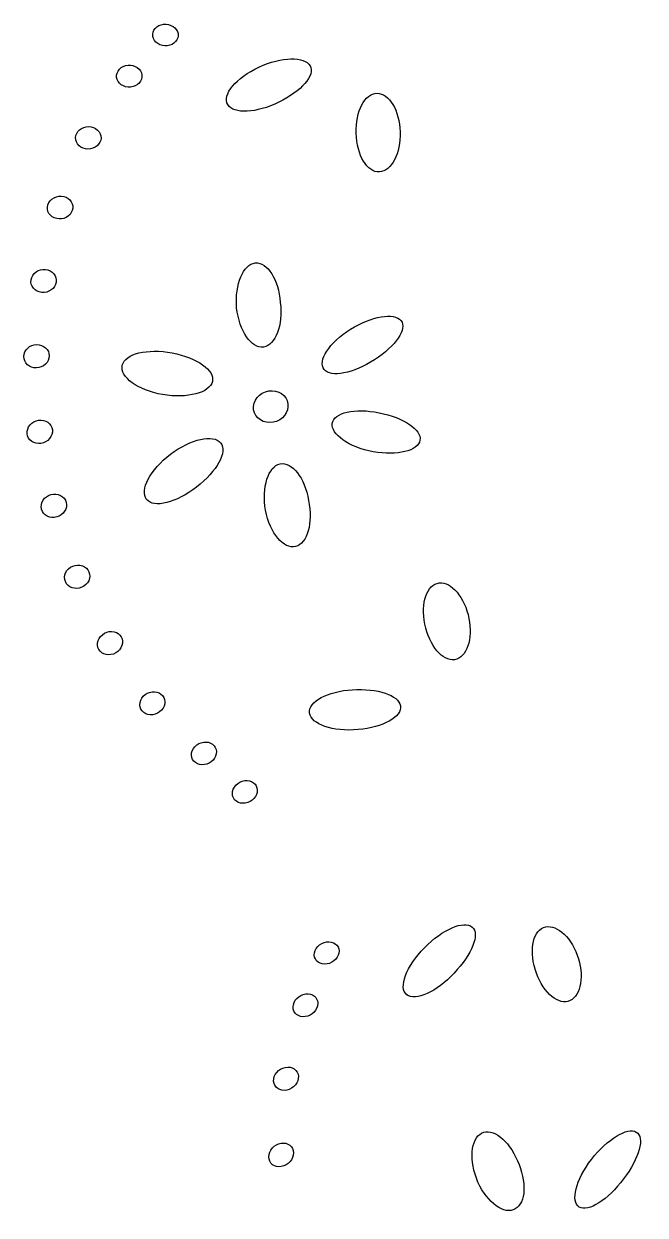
# Model space of a CAD drawing. Header units: centimetres. Extents: x -9.5 to 9.5, y -9.4 to 9.4.
# Drawn here: x -9.246 to -7.318, y -3.96 to -0.266 of the extents above; entities that cross this region are included whole.
import ezdxf

# ---------------------------------------------------------------- set-up
doc = ezdxf.new("R2010")
doc.units = ezdxf.units.CM
doc.header["$MEASUREMENT"] = 0
doc.layers.add('Camada 1', color=7, linetype='Continuous')

msp = doc.modelspace()

# ---------------------------------------------------------------- linework, layer by layer
at = {"layer": 'Camada 1'}
for points, knots in [([(-8.79311, -0.33192), (-8.7829, -0.3289), (-8.77552, -0.32327), (-8.77075, -0.31496), (-8.77075, -0.31496), (-8.76612, -0.30668), (-8.76567, -0.29826), (-8.76929, -0.28948), (-8.76929, -0.28948), (-8.77297, -0.28085), (-8.77964, -0.27448), (-8.78948, -0.27022), (-8.78948, -0.27022), (-8.79924, -0.26612), (-8.80927, -0.26551), (-8.81954, -0.2685), (-8.81954, -0.2685), (-8.82975, -0.27138), (-8.83724, -0.27699), (-8.84192, -0.28538), (-8.84192, -0.28538), (-8.8465, -0.29371), (-8.84705, -0.30231), (-8.84348, -0.31104), (-8.84348, -0.31104), (-8.83986, -0.31993), (-8.83311, -0.32641), (-8.82327, -0.33043), (-8.82327, -0.33043), (-8.81338, -0.33454), (-8.80327, -0.33504), (-8.79311, -0.33192)], [0, 0, 0, 0, 0.1111111, 0.1111111, 0.1111111, 0.1111111, 0.2222222, 0.2222222, 0.2222222, 0.2222222, 0.3333333, 0.3333333, 0.3333333, 0.3333333, 0.4444444, 0.4444444, 0.4444444, 0.4444444, 0.5555556, 0.5555556, 0.5555556, 0.5555556, 0.6666667, 0.6666667, 0.6666667, 0.6666667, 0.7777778, 0.7777778, 0.7777778, 0.7777778, 1, 1, 1, 1]), ([(-8.35761, -0.39545), (-8.37462, -0.366), (-8.44569, -0.36693), (-8.51655, -0.39974), (-8.51655, -0.39974), (-8.58682, -0.43247), (-8.63201, -0.48557), (-8.61304, -0.51616), (-8.61304, -0.51616), (-8.59465, -0.54685), (-8.52374, -0.54251), (-8.45437, -0.50875), (-8.45437, -0.50875), (-8.38504, -0.4748), (-8.34033, -0.42516), (-8.35761, -0.39545)], [0, 0, 0, 0, 0.2, 0.2, 0.2, 0.2, 0.4, 0.4, 0.4, 0.4, 0.6, 0.6, 0.6, 0.6, 1, 1, 1, 1]), ([(-8.95776, -0.43159), (-8.95662, -0.44098), (-8.95186, -0.44866), (-8.9435, -0.45453), (-8.9435, -0.45453), (-8.93509, -0.46043), (-8.92543, -0.46281), (-8.91461, -0.46167), (-8.91461, -0.46167), (-8.90381, -0.46061), (-8.8949, -0.4564), (-8.88802, -0.44913), (-8.88802, -0.44913), (-8.88114, -0.44167), (-8.87826, -0.43344), (-8.87932, -0.42413), (-8.87932, -0.42413), (-8.88035, -0.41487), (-8.88509, -0.40725), (-8.89358, -0.40127), (-8.89358, -0.40127), (-8.90194, -0.39548), (-8.9116, -0.39299), (-8.92237, -0.39389), (-8.92237, -0.39389), (-8.93317, -0.39487), (-8.94206, -0.39897), (-8.94896, -0.40638), (-8.94896, -0.40638), (-8.95591, -0.41376), (-8.95882, -0.42225), (-8.95776, -0.43159)], [0, 0, 0, 0, 0.1111111, 0.1111111, 0.1111111, 0.1111111, 0.2222222, 0.2222222, 0.2222222, 0.2222222, 0.3333333, 0.3333333, 0.3333333, 0.3333333, 0.4444444, 0.4444444, 0.4444444, 0.4444444, 0.5555556, 0.5555556, 0.5555556, 0.5555556, 0.6666667, 0.6666667, 0.6666667, 0.6666667, 0.7777778, 0.7777778, 0.7777778, 0.7777778, 1, 1, 1, 1]), ([(-8.14967, -0.48083), (-8.18827, -0.48086), (-8.21635, -0.5365), (-8.21444, -0.60487), (-8.21444, -0.60487), (-8.2123, -0.67321), (-8.18018, -0.7269), (-8.14258, -0.72475), (-8.14258, -0.72475), (-8.10498, -0.72266), (-8.07606, -0.66712), (-8.0781, -0.60077), (-8.0781, -0.60077), (-8.07995, -0.5343), (-8.11295, -0.48064), (-8.14967, -0.48083)], [0, 0, 0, 0, 0.2, 0.2, 0.2, 0.2, 0.4, 0.4, 0.4, 0.4, 0.6, 0.6, 0.6, 0.6, 1, 1, 1, 1]), ([(-9.08241, -0.63196), (-9.07857, -0.64093), (-9.07161, -0.64733), (-9.06159, -0.65112), (-9.06159, -0.65112), (-9.05172, -0.65488), (-9.04164, -0.65493), (-9.03156, -0.65149), (-9.03156, -0.65149), (-9.02145, -0.64784), (-9.01412, -0.64173), (-9.00978, -0.63297), (-9.00978, -0.63297), (-9.00539, -0.62419), (-9.00512, -0.61535), (-9.00901, -0.60641), (-9.00901, -0.60641), (-9.0129, -0.59757), (-9.01983, -0.59114), (-9.02975, -0.58731), (-9.02975, -0.58731), (-9.03975, -0.58345), (-9.04978, -0.58308), (-9.05989, -0.58662), (-9.05989, -0.58662), (-9.07, -0.59003), (-9.07725, -0.59628), (-9.08174, -0.60517), (-9.08174, -0.60517), (-9.08616, -0.61407), (-9.0864, -0.62299), (-9.08241, -0.63196)], [0, 0, 0, 0, 0.1111111, 0.1111111, 0.1111111, 0.1111111, 0.2222222, 0.2222222, 0.2222222, 0.2222222, 0.3333333, 0.3333333, 0.3333333, 0.3333333, 0.4444444, 0.4444444, 0.4444444, 0.4444444, 0.5555556, 0.5555556, 0.5555556, 0.5555556, 0.6666667, 0.6666667, 0.6666667, 0.6666667, 0.7777778, 0.7777778, 0.7777778, 0.7777778, 1, 1, 1, 1]), ([(-9.16773, -0.85368), (-9.16262, -0.86209), (-9.15424, -0.86744), (-9.14379, -0.86977), (-9.14379, -0.86977), (-9.13331, -0.87202), (-9.12339, -0.87075), (-9.11402, -0.86575), (-9.11402, -0.86575), (-9.10471, -0.86064), (-9.09867, -0.85347), (-9.09542, -0.84408), (-9.09542, -0.84408), (-9.0923, -0.83461), (-9.09344, -0.8258), (-9.09854, -0.81741), (-9.09854, -0.81741), (-9.10378, -0.809), (-9.11153, -0.80357), (-9.1219, -0.80114), (-9.1219, -0.80114), (-9.13238, -0.79876), (-9.1423, -0.8), (-9.1519, -0.80492), (-9.1519, -0.80492), (-9.16145, -0.80989), (-9.1678, -0.81709), (-9.17082, -0.82664), (-9.17082, -0.82664), (-9.17395, -0.83624), (-9.17292, -0.84532), (-9.16773, -0.85368)], [0, 0, 0, 0, 0.1111111, 0.1111111, 0.1111111, 0.1111111, 0.2222222, 0.2222222, 0.2222222, 0.2222222, 0.3333333, 0.3333333, 0.3333333, 0.3333333, 0.4444444, 0.4444444, 0.4444444, 0.4444444, 0.5555556, 0.5555556, 0.5555556, 0.5555556, 0.6666667, 0.6666667, 0.6666667, 0.6666667, 0.7777778, 0.7777778, 0.7777778, 0.7777778, 1, 1, 1, 1]), ([(-9.21594, -1.08559), (-9.20948, -1.09326), (-9.20089, -1.0976), (-9.19014, -1.09863), (-9.19014, -1.09863), (-9.17945, -1.09969), (-9.16969, -1.09707), (-9.16106, -1.0909), (-9.16106, -1.0909), (-9.15225, -1.08468), (-9.14714, -1.07669), (-9.14561, -1.06693), (-9.14561, -1.06693), (-9.144, -1.05719), (-9.14635, -1.04846), (-9.15283, -1.04079), (-9.15283, -1.04079), (-9.15929, -1.03314), (-9.16786, -1.02867), (-9.17863, -1.02751), (-9.17863, -1.02751), (-9.18937, -1.02635), (-9.19914, -1.02889), (-9.20781, -1.03492), (-9.20781, -1.03492), (-9.21659, -1.04111), (-9.2217, -1.04921), (-9.22324, -1.05902), (-9.22324, -1.05902), (-9.22483, -1.06902), (-9.2224, -1.07789), (-9.21594, -1.08559)], [0, 0, 0, 0, 0.1111111, 0.1111111, 0.1111111, 0.1111111, 0.2222222, 0.2222222, 0.2222222, 0.2222222, 0.3333333, 0.3333333, 0.3333333, 0.3333333, 0.4444444, 0.4444444, 0.4444444, 0.4444444, 0.5555556, 0.5555556, 0.5555556, 0.5555556, 0.6666667, 0.6666667, 0.6666667, 0.6666667, 0.7777778, 0.7777778, 0.7777778, 0.7777778, 1, 1, 1, 1]), ([(-8.58557, -1.14604), (-8.57697, -1.21883), (-8.5394, -1.27338), (-8.50215, -1.26785), (-8.50215, -1.26785), (-8.46476, -1.26235), (-8.44159, -1.20057), (-8.44997, -1.12976), (-8.44997, -1.12976), (-8.45531, -1.05864), (-8.49013, -1.00384), (-8.5276, -1.00726), (-8.5276, -1.00726), (-8.56514, -1.01087), (-8.59107, -1.07289), (-8.58557, -1.14604)], [0, 0, 0, 0, 0.2, 0.2, 0.2, 0.2, 0.4, 0.4, 0.4, 0.4, 0.6, 0.6, 0.6, 0.6, 1, 1, 1, 1]), ([(-8.23243, -1.2128), (-8.29834, -1.25405), (-8.33474, -1.31078), (-8.314, -1.33737), (-8.314, -1.33737), (-8.29315, -1.36404), (-8.22312, -1.34965), (-8.15739, -1.30721), (-8.15739, -1.30721), (-8.09156, -1.26472), (-8.05471, -1.21135), (-8.07555, -1.18585), (-8.07555, -1.18585), (-8.09617, -1.16033), (-8.16647, -1.1715), (-8.23243, -1.2128)], [0, 0, 0, 0, 0.2, 0.2, 0.2, 0.2, 0.4, 0.4, 0.4, 0.4, 0.6, 0.6, 0.6, 0.6, 1, 1, 1, 1]), ([(-9.23443, -1.32263), (-9.22684, -1.32946), (-9.2176, -1.33274), (-9.20673, -1.33245), (-9.20673, -1.33245), (-9.19588, -1.33213), (-9.18657, -1.32835), (-9.17887, -1.32118), (-9.17887, -1.32118), (-9.17112, -1.31401), (-9.16723, -1.30541), (-9.1671, -1.29559), (-9.1671, -1.29559), (-9.16689, -1.28567), (-9.17057, -1.27731), (-9.17819, -1.27048), (-9.17819, -1.27048), (-9.18584, -1.2636), (-9.19502, -1.26029), (-9.20587, -1.26045), (-9.20587, -1.26045), (-9.21672, -1.26058), (-9.226, -1.26431), (-9.23381, -1.27154), (-9.23381, -1.27154), (-9.24162, -1.27858), (-9.2455, -1.28726), (-9.24558, -1.29731), (-9.24558, -1.29731), (-9.24579, -1.30733), (-9.24195, -1.3158), (-9.23443, -1.32263)], [0, 0, 0, 0, 0.1111111, 0.1111111, 0.1111111, 0.1111111, 0.2222222, 0.2222222, 0.2222222, 0.2222222, 0.3333333, 0.3333333, 0.3333333, 0.3333333, 0.4444444, 0.4444444, 0.4444444, 0.4444444, 0.5555556, 0.5555556, 0.5555556, 0.5555556, 0.6666667, 0.6666667, 0.6666667, 0.6666667, 0.7777778, 0.7777778, 0.7777778, 0.7777778, 1, 1, 1, 1]), ([(-8.94019, -1.32461), (-8.94842, -1.36099), (-8.89227, -1.40232), (-8.81517, -1.41549), (-8.81517, -1.41549), (-8.73807, -1.42864), (-8.66896, -1.40962), (-8.66065, -1.37474), (-8.66065, -1.37474), (-8.65237, -1.33976), (-8.70812, -1.30097), (-8.7854, -1.28632), (-8.7854, -1.28632), (-8.86262, -1.27159), (-8.93204, -1.28804), (-8.94019, -1.32461)], [0, 0, 0, 0, 0.2, 0.2, 0.2, 0.2, 0.4, 0.4, 0.4, 0.4, 0.6, 0.6, 0.6, 0.6, 1, 1, 1, 1]), ([(-8.53289, -1.4623), (-8.52892, -1.48926), (-8.50117, -1.50675), (-8.47193, -1.50135), (-8.47193, -1.50135), (-8.44246, -1.49587), (-8.42269, -1.4701), (-8.42663, -1.4437), (-8.42663, -1.4437), (-8.42981, -1.41706), (-8.45621, -1.39933), (-8.48566, -1.40422), (-8.48566, -1.40422), (-8.51503, -1.40907), (-8.53625, -1.43505), (-8.53289, -1.4623)], [0, 0, 0, 0, 0.2, 0.2, 0.2, 0.2, 0.4, 0.4, 0.4, 0.4, 0.6, 0.6, 0.6, 0.6, 1, 1, 1, 1]), ([(-8.1752, -1.58991), (-8.10106, -1.607), (-8.03092, -1.59393), (-8.01828, -1.56274), (-8.01828, -1.56274), (-8.00561, -1.53141), (-8.05532, -1.49302), (-8.12972, -1.47479), (-8.12972, -1.47479), (-8.20415, -1.45659), (-8.27469, -1.46643), (-8.28709, -1.49873), (-8.28709, -1.49873), (-8.29966, -1.53106), (-8.24931, -1.57276), (-8.1752, -1.58991)], [0, 0, 0, 0, 0.2, 0.2, 0.2, 0.2, 0.4, 0.4, 0.4, 0.4, 0.6, 0.6, 0.6, 0.6, 1, 1, 1, 1]), ([(-9.22136, -1.56043), (-9.21303, -1.56628), (-9.20342, -1.56842), (-9.19273, -1.5667), (-9.19273, -1.5667), (-9.18193, -1.56503), (-9.1731, -1.56009), (-9.16622, -1.55202), (-9.16622, -1.55202), (-9.15934, -1.54384), (-9.1563, -1.5349), (-9.15728, -1.52498), (-9.15728, -1.52498), (-9.15831, -1.51516), (-9.16292, -1.50733), (-9.17128, -1.50141), (-9.17128, -1.50141), (-9.17954, -1.49554), (-9.18911, -1.49337), (-9.19988, -1.4949), (-9.19988, -1.4949), (-9.21062, -1.49654), (-9.21951, -1.50125), (-9.22636, -1.50943), (-9.22636, -1.50943), (-9.23337, -1.51761), (-9.2362, -1.52663), (-9.2353, -1.53663), (-9.2353, -1.53663), (-9.2343, -1.54668), (-9.22959, -1.55461), (-9.22136, -1.56043)], [0, 0, 0, 0, 0.1111111, 0.1111111, 0.1111111, 0.1111111, 0.2222222, 0.2222222, 0.2222222, 0.2222222, 0.3333333, 0.3333333, 0.3333333, 0.3333333, 0.4444444, 0.4444444, 0.4444444, 0.4444444, 0.5555556, 0.5555556, 0.5555556, 0.5555556, 0.6666667, 0.6666667, 0.6666667, 0.6666667, 0.7777778, 0.7777778, 0.7777778, 0.7777778, 1, 1, 1, 1]), ([(-8.63515, -1.56514), (-8.65748, -1.53768), (-8.72728, -1.55249), (-8.7908, -1.60044), (-8.7908, -1.60044), (-8.85425, -1.64838), (-8.88732, -1.71194), (-8.86475, -1.74056), (-8.86475, -1.74056), (-8.84229, -1.76921), (-8.77294, -1.75109), (-8.70965, -1.70217), (-8.70965, -1.70217), (-8.64642, -1.65314), (-8.61285, -1.59277), (-8.63515, -1.56514)], [0, 0, 0, 0, 0.2, 0.2, 0.2, 0.2, 0.4, 0.4, 0.4, 0.4, 0.6, 0.6, 0.6, 0.6, 1, 1, 1, 1]), ([(-8.45042, -1.6302), (-8.48746, -1.63766), (-8.50776, -1.7023), (-8.49574, -1.7744), (-8.49574, -1.7744), (-8.48172, -1.84613), (-8.43872, -1.89616), (-8.40234, -1.88677), (-8.40234, -1.88677), (-8.3654, -1.87727), (-8.34852, -1.81345), (-8.36215, -1.74368), (-8.36215, -1.74368), (-8.37382, -1.67349), (-8.41338, -1.62264), (-8.45042, -1.6302)], [0, 0, 0, 0, 0.2, 0.2, 0.2, 0.2, 0.4, 0.4, 0.4, 0.4, 0.6, 0.6, 0.6, 0.6, 1, 1, 1, 1]), ([(-9.17313, -1.79258), (-9.1639, -1.79718), (-9.15403, -1.79795), (-9.14363, -1.79496), (-9.14363, -1.79496), (-9.1331, -1.79197), (-9.12492, -1.78594), (-9.11931, -1.7771), (-9.11931, -1.7771), (-9.11352, -1.76832), (-9.11198, -1.75906), (-9.11449, -1.74961), (-9.11449, -1.74961), (-9.11695, -1.74011), (-9.12275, -1.73297), (-9.13193, -1.72826), (-9.13193, -1.72826), (-9.14111, -1.72358), (-9.15101, -1.72265), (-9.16159, -1.72559), (-9.16159, -1.72559), (-9.17207, -1.7285), (-9.18019, -1.73432), (-9.18588, -1.74321), (-9.18588, -1.74321), (-9.1916, -1.75213), (-9.19318, -1.76139), (-9.19072, -1.77099), (-9.19072, -1.77099), (-9.18816, -1.78075), (-9.18223, -1.78787), (-9.17313, -1.79258)], [0, 0, 0, 0, 0.1111111, 0.1111111, 0.1111111, 0.1111111, 0.2222222, 0.2222222, 0.2222222, 0.2222222, 0.3333333, 0.3333333, 0.3333333, 0.3333333, 0.4444444, 0.4444444, 0.4444444, 0.4444444, 0.5555556, 0.5555556, 0.5555556, 0.5555556, 0.6666667, 0.6666667, 0.6666667, 0.6666667, 0.7777778, 0.7777778, 0.7777778, 0.7777778, 1, 1, 1, 1]), ([(-9.09614, -2.01438), (-9.0863, -2.01779), (-9.07635, -2.01734), (-9.06624, -2.01306), (-9.06624, -2.01306), (-9.05619, -2.00875), (-9.04894, -2.00195), (-9.04449, -1.99271), (-9.04449, -1.99271), (-9.04007, -1.98332), (-9.03978, -1.97419), (-9.04356, -1.96519), (-9.04356, -1.96519), (-9.04745, -1.95622), (-9.0543, -1.95), (-9.06417, -1.94654), (-9.06417, -1.94654), (-9.07401, -1.9431), (-9.08407, -1.94344), (-9.09409, -1.94762), (-9.09409, -1.94762), (-9.1043, -1.95169), (-9.11153, -1.95844), (-9.11594, -1.96781), (-9.11594, -1.96781), (-9.12036, -1.97718), (-9.12065, -1.98649), (-9.11679, -1.99562), (-9.11679, -1.99562), (-9.11289, -2.00483), (-9.10598, -2.01105), (-9.09614, -2.01438)], [0, 0, 0, 0, 0.1111111, 0.1111111, 0.1111111, 0.1111111, 0.2222222, 0.2222222, 0.2222222, 0.2222222, 0.3333333, 0.3333333, 0.3333333, 0.3333333, 0.4444444, 0.4444444, 0.4444444, 0.4444444, 0.5555556, 0.5555556, 0.5555556, 0.5555556, 0.6666667, 0.6666667, 0.6666667, 0.6666667, 0.7777778, 0.7777778, 0.7777778, 0.7777778, 1, 1, 1, 1]), ([(-7.99843, -2.13939), (-7.98134, -2.20522), (-7.93842, -2.24842), (-7.90252, -2.23588), (-7.90252, -2.23588), (-7.86659, -2.22329), (-7.85082, -2.1614), (-7.86738, -2.09748), (-7.86738, -2.09748), (-7.884, -2.03369), (-7.9271, -1.99051), (-7.96358, -2.00109), (-7.96358, -2.00109), (-7.99992, -2.01171), (-8.01553, -2.07362), (-7.99843, -2.13939)], [0, 0, 0, 0, 0.2, 0.2, 0.2, 0.2, 0.4, 0.4, 0.4, 0.4, 0.6, 0.6, 0.6, 0.6, 1, 1, 1, 1]), ([(-8.9903, -2.22179), (-8.98011, -2.22377), (-8.97032, -2.22203), (-8.96075, -2.21668), (-8.96075, -2.21668), (-8.95109, -2.2112), (-8.94461, -2.20361), (-8.94128, -2.19395), (-8.94128, -2.19395), (-8.93787, -2.18427), (-8.93853, -2.17519), (-8.94332, -2.16683), (-8.94332, -2.16683), (-8.94816, -2.15852), (-8.95565, -2.15326), (-8.96581, -2.15114), (-8.96581, -2.15114), (-8.97608, -2.14892), (-8.98597, -2.1505), (-8.9955, -2.15588), (-8.9955, -2.15588), (-9.0051, -2.16115), (-9.01164, -2.16874), (-9.01505, -2.17855), (-9.01505, -2.17855), (-9.01841, -2.18829), (-9.01767, -2.19747), (-9.01285, -2.20588), (-9.01285, -2.20588), (-9.00798, -2.21443), (-9.00044, -2.21975), (-8.9903, -2.22179)], [0, 0, 0, 0, 0.1111111, 0.1111111, 0.1111111, 0.1111111, 0.2222222, 0.2222222, 0.2222222, 0.2222222, 0.3333333, 0.3333333, 0.3333333, 0.3333333, 0.4444444, 0.4444444, 0.4444444, 0.4444444, 0.5555556, 0.5555556, 0.5555556, 0.5555556, 0.6666667, 0.6666667, 0.6666667, 0.6666667, 0.7777778, 0.7777778, 0.7777778, 0.7777778, 1, 1, 1, 1]), ([(-8.85333, -2.4085), (-8.84277, -2.40903), (-8.83317, -2.40593), (-8.82433, -2.39932), (-8.82433, -2.39932), (-8.81568, -2.39273), (-8.81036, -2.38448), (-8.80859, -2.37471), (-8.80859, -2.37471), (-8.80674, -2.36484), (-8.80891, -2.35637), (-8.81515, -2.34899), (-8.81515, -2.34899), (-8.82129, -2.34166), (-8.82965, -2.33772), (-8.84029, -2.33714), (-8.84029, -2.33714), (-8.85085, -2.33656), (-8.86053, -2.33952), (-8.86934, -2.346), (-8.86934, -2.346), (-8.87807, -2.35243), (-8.88336, -2.36074), (-8.88516, -2.37061), (-8.88516, -2.37061), (-8.88701, -2.38048), (-8.88476, -2.38913), (-8.87855, -2.39657), (-8.87855, -2.39657), (-8.87222, -2.404), (-8.86383, -2.40805), (-8.85333, -2.4085)], [0, 0, 0, 0, 0.1111111, 0.1111111, 0.1111111, 0.1111111, 0.2222222, 0.2222222, 0.2222222, 0.2222222, 0.3333333, 0.3333333, 0.3333333, 0.3333333, 0.4444444, 0.4444444, 0.4444444, 0.4444444, 0.5555556, 0.5555556, 0.5555556, 0.5555556, 0.6666667, 0.6666667, 0.6666667, 0.6666667, 0.7777778, 0.7777778, 0.7777778, 0.7777778, 1, 1, 1, 1]), ([(-8.35925, -2.39654), (-8.36298, -2.43239), (-8.30025, -2.45903), (-8.22243, -2.45562), (-8.22243, -2.45562), (-8.14448, -2.45226), (-8.0794, -2.42075), (-8.07672, -2.38688), (-8.07672, -2.38688), (-8.07405, -2.35299), (-8.13559, -2.32859), (-8.21224, -2.32999), (-8.21224, -2.32999), (-8.28966, -2.33164), (-8.3557, -2.36072), (-8.35925, -2.39654)], [0, 0, 0, 0, 0.2, 0.2, 0.2, 0.2, 0.4, 0.4, 0.4, 0.4, 0.6, 0.6, 0.6, 0.6, 1, 1, 1, 1]), ([(-8.6855, -2.56318), (-8.67489, -2.56151), (-8.66592, -2.55678), (-8.65864, -2.54887), (-8.65864, -2.54887), (-8.65142, -2.54104), (-8.64798, -2.53233), (-8.64843, -2.52278), (-8.64843, -2.52278), (-8.64904, -2.51328), (-8.65253, -2.50556), (-8.66015, -2.49984), (-8.66015, -2.49984), (-8.66772, -2.49412), (-8.67687, -2.49188), (-8.68751, -2.49344), (-8.68751, -2.49344), (-8.69812, -2.49495), (-8.70717, -2.49953), (-8.71466, -2.50744), (-8.71466, -2.50744), (-8.7222, -2.5154), (-8.7259, -2.52427), (-8.72575, -2.53395), (-8.72575, -2.53395), (-8.7258, -2.54374), (-8.72128, -2.55131), (-8.7135, -2.55702), (-8.7135, -2.55702), (-8.70553, -2.56275), (-8.69614, -2.56479), (-8.6855, -2.56318)], [0, 0, 0, 0, 0.1111111, 0.1111111, 0.1111111, 0.1111111, 0.2222222, 0.2222222, 0.2222222, 0.2222222, 0.3333333, 0.3333333, 0.3333333, 0.3333333, 0.4444444, 0.4444444, 0.4444444, 0.4444444, 0.5555556, 0.5555556, 0.5555556, 0.5555556, 0.6666667, 0.6666667, 0.6666667, 0.6666667, 0.7777778, 0.7777778, 0.7777778, 0.7777778, 1, 1, 1, 1]), ([(-8.55848, -2.68261), (-8.54784, -2.68097), (-8.5389, -2.67626), (-8.53162, -2.66835), (-8.53162, -2.66835), (-8.5244, -2.66047), (-8.52096, -2.65173), (-8.52135, -2.64226), (-8.52135, -2.64226), (-8.52201, -2.63279), (-8.5255, -2.62506), (-8.5331, -2.61927), (-8.5331, -2.61927), (-8.54069, -2.61355), (-8.54974, -2.61133), (-8.56043, -2.61284), (-8.56043, -2.61284), (-8.57112, -2.61435), (-8.58009, -2.619), (-8.5876, -2.62689), (-8.5876, -2.62689), (-8.59511, -2.63483), (-8.59884, -2.64372), (-8.59871, -2.65337), (-8.59871, -2.65337), (-8.59871, -2.66321), (-8.59421, -2.67073), (-8.58638, -2.67642), (-8.58638, -2.67642), (-8.57851, -2.68221), (-8.56914, -2.68425), (-8.55848, -2.68261)], [0, 0, 0, 0, 0.1111111, 0.1111111, 0.1111111, 0.1111111, 0.2222222, 0.2222222, 0.2222222, 0.2222222, 0.3333333, 0.3333333, 0.3333333, 0.3333333, 0.4444444, 0.4444444, 0.4444444, 0.4444444, 0.5555556, 0.5555556, 0.5555556, 0.5555556, 0.6666667, 0.6666667, 0.6666667, 0.6666667, 0.7777778, 0.7777778, 0.7777778, 0.7777778, 1, 1, 1, 1]), ([(-7.85471, -3.06679), (-7.87982, -3.04552), (-7.94628, -3.07327), (-8.00272, -3.13093), (-8.00272, -3.13093), (-8.05863, -3.18829), (-8.08469, -3.25528), (-8.05741, -3.27687), (-8.05741, -3.27687), (-8.03063, -3.29875), (-7.96536, -3.26782), (-7.91059, -3.20988), (-7.91059, -3.20988), (-7.85596, -3.15172), (-7.82929, -3.08816), (-7.85471, -3.06679)], [0, 0, 0, 0, 0.2, 0.2, 0.2, 0.2, 0.4, 0.4, 0.4, 0.4, 0.6, 0.6, 0.6, 0.6, 1, 1, 1, 1]), ([(-7.63291, -3.06835), (-7.66916, -3.08298), (-7.67834, -3.1459), (-7.65543, -3.2094), (-7.65543, -3.2094), (-7.63231, -3.27279), (-7.5855, -3.31111), (-7.55081, -3.29486), (-7.55081, -3.29486), (-7.51612, -3.27869), (-7.50615, -3.21556), (-7.52856, -3.15397), (-7.52856, -3.15397), (-7.55086, -3.09221), (-7.59846, -3.0543), (-7.63291, -3.06835)], [0, 0, 0, 0, 0.2, 0.2, 0.2, 0.2, 0.4, 0.4, 0.4, 0.4, 0.6, 0.6, 0.6, 0.6, 1, 1, 1, 1]), ([(-8.2836, -3.17185), (-8.27495, -3.16513), (-8.26976, -3.15706), (-8.26786, -3.14746), (-8.26786, -3.14746), (-8.26606, -3.13793), (-8.26823, -3.12984), (-8.27434, -3.12299), (-8.27434, -3.12299), (-8.28048, -3.11624), (-8.28871, -3.11275), (-8.29929, -3.11251), (-8.29929, -3.11251), (-8.30971, -3.11235), (-8.31932, -3.11555), (-8.32805, -3.12222), (-8.32805, -3.12222), (-8.33675, -3.12881), (-8.34207, -3.13693), (-8.34387, -3.14656), (-8.34387, -3.14656), (-8.34559, -3.15611), (-8.34345, -3.16442), (-8.33739, -3.17127), (-8.33739, -3.17127), (-8.33125, -3.17828), (-8.32292, -3.18177), (-8.31244, -3.18183), (-8.31244, -3.18183), (-8.30183, -3.18199), (-8.29217, -3.1786), (-8.2836, -3.17185)], [0, 0, 0, 0, 0.1111111, 0.1111111, 0.1111111, 0.1111111, 0.2222222, 0.2222222, 0.2222222, 0.2222222, 0.3333333, 0.3333333, 0.3333333, 0.3333333, 0.4444444, 0.4444444, 0.4444444, 0.4444444, 0.5555556, 0.5555556, 0.5555556, 0.5555556, 0.6666667, 0.6666667, 0.6666667, 0.6666667, 0.7777778, 0.7777778, 0.7777778, 0.7777778, 1, 1, 1, 1]), ([(-8.40751, -3.3278), (-8.40354, -3.33619), (-8.39669, -3.34158), (-8.38703, -3.34394), (-8.38703, -3.34394), (-8.37732, -3.34629), (-8.3675, -3.34489), (-8.35769, -3.33973), (-8.35769, -3.33973), (-8.34787, -3.33468), (-8.34081, -3.32732), (-8.33658, -3.3179), (-8.33658, -3.3179), (-8.33245, -3.3083), (-8.33227, -3.29946), (-8.33616, -3.29112), (-8.33616, -3.29112), (-8.34, -3.28279), (-8.3468, -3.27741), (-8.35661, -3.27501), (-8.35661, -3.27501), (-8.36627, -3.27273), (-8.37611, -3.274), (-8.38595, -3.27895), (-8.38595, -3.27895), (-8.39579, -3.28395), (-8.40288, -3.29117), (-8.40709, -3.30075), (-8.40709, -3.30075), (-8.4113, -3.31033), (-8.4114, -3.31941), (-8.40751, -3.3278)], [0, 0, 0, 0, 0.1111111, 0.1111111, 0.1111111, 0.1111111, 0.2222222, 0.2222222, 0.2222222, 0.2222222, 0.3333333, 0.3333333, 0.3333333, 0.3333333, 0.4444444, 0.4444444, 0.4444444, 0.4444444, 0.5555556, 0.5555556, 0.5555556, 0.5555556, 0.6666667, 0.6666667, 0.6666667, 0.6666667, 0.7777778, 0.7777778, 0.7777778, 0.7777778, 1, 1, 1, 1]), ([(-8.46267, -3.56322), (-8.45627, -3.57021), (-8.44777, -3.57359), (-8.43719, -3.57333), (-8.43719, -3.57333), (-8.42674, -3.57312), (-8.41724, -3.56939), (-8.40883, -3.56232), (-8.40883, -3.56232), (-8.4005, -3.5551), (-8.39549, -3.54655), (-8.39412, -3.53668), (-8.39412, -3.53668), (-8.39269, -3.52676), (-8.39518, -3.51837), (-8.40163, -3.51144), (-8.40163, -3.51144), (-8.40801, -3.50461), (-8.4165, -3.50117), (-8.42703, -3.50133), (-8.42703, -3.50133), (-8.43761, -3.50149), (-8.44714, -3.50493), (-8.45555, -3.51207), (-8.45555, -3.51207), (-8.46399, -3.51911), (-8.46886, -3.52773), (-8.47034, -3.53776), (-8.47034, -3.53776), (-8.47175, -3.54785), (-8.46921, -3.55632), (-8.46267, -3.56322)], [0, 0, 0, 0, 0.1111111, 0.1111111, 0.1111111, 0.1111111, 0.2222222, 0.2222222, 0.2222222, 0.2222222, 0.3333333, 0.3333333, 0.3333333, 0.3333333, 0.4444444, 0.4444444, 0.4444444, 0.4444444, 0.5555556, 0.5555556, 0.5555556, 0.5555556, 0.6666667, 0.6666667, 0.6666667, 0.6666667, 0.7777778, 0.7777778, 0.7777778, 0.7777778, 1, 1, 1, 1]), ([(-7.83685, -3.85831), (-7.80626, -3.92348), (-7.75409, -3.96047), (-7.7208, -3.94123), (-7.7208, -3.94123), (-7.68738, -3.92194), (-7.68471, -3.85511), (-7.71448, -3.79174), (-7.71448, -3.79174), (-7.74149, -3.72692), (-7.79116, -3.68863), (-7.82529, -3.70601), (-7.82529, -3.70601), (-7.85945, -3.72359), (-7.86466, -3.79169), (-7.83685, -3.85831)], [0, 0, 0, 0, 0.2, 0.2, 0.2, 0.2, 0.4, 0.4, 0.4, 0.4, 0.6, 0.6, 0.6, 0.6, 1, 1, 1, 1]), ([(-7.48437, -3.78746), (-7.5335, -3.85115), (-7.5502, -3.91824), (-7.52247, -3.93539), (-7.52247, -3.93539), (-7.49464, -3.95254), (-7.43331, -3.91256), (-7.38462, -3.84781), (-7.38462, -3.84781), (-7.33591, -3.78293), (-7.31779, -3.71885), (-7.34528, -3.70279), (-7.34528, -3.70279), (-7.37254, -3.6866), (-7.43516, -3.72372), (-7.48437, -3.78746)], [0, 0, 0, 0, 0.2, 0.2, 0.2, 0.2, 0.4, 0.4, 0.4, 0.4, 0.6, 0.6, 0.6, 0.6, 1, 1, 1, 1]), ([(-8.47429, -3.80386), (-8.46691, -3.80987), (-8.45738, -3.81167), (-8.4468, -3.80992), (-8.4468, -3.80992), (-8.43627, -3.80807), (-8.42733, -3.80309), (-8.42008, -3.79489), (-8.42008, -3.79489), (-8.41291, -3.78658), (-8.40947, -3.77756), (-8.40931, -3.76748), (-8.40931, -3.76748), (-8.40931, -3.75737), (-8.41309, -3.74951), (-8.4205, -3.74361), (-8.4205, -3.74361), (-8.42801, -3.73766), (-8.43698, -3.73551), (-8.44749, -3.73715), (-8.44749, -3.73715), (-8.45805, -3.73884), (-8.46702, -3.74379), (-8.47453, -3.75205), (-8.47453, -3.75205), (-8.48196, -3.76033), (-8.4857, -3.76951), (-8.48556, -3.77965), (-8.48556, -3.77965), (-8.48553, -3.78981), (-8.48177, -3.79799), (-8.47429, -3.80386)], [0, 0, 0, 0, 0.1111111, 0.1111111, 0.1111111, 0.1111111, 0.2222222, 0.2222222, 0.2222222, 0.2222222, 0.3333333, 0.3333333, 0.3333333, 0.3333333, 0.4444444, 0.4444444, 0.4444444, 0.4444444, 0.5555556, 0.5555556, 0.5555556, 0.5555556, 0.6666667, 0.6666667, 0.6666667, 0.6666667, 0.7777778, 0.7777778, 0.7777778, 0.7777778, 1, 1, 1, 1])]:
    msp.add_open_spline(points, degree=3, knots=knots, dxfattribs=at)

doc.saveas('drawing.dxf')
